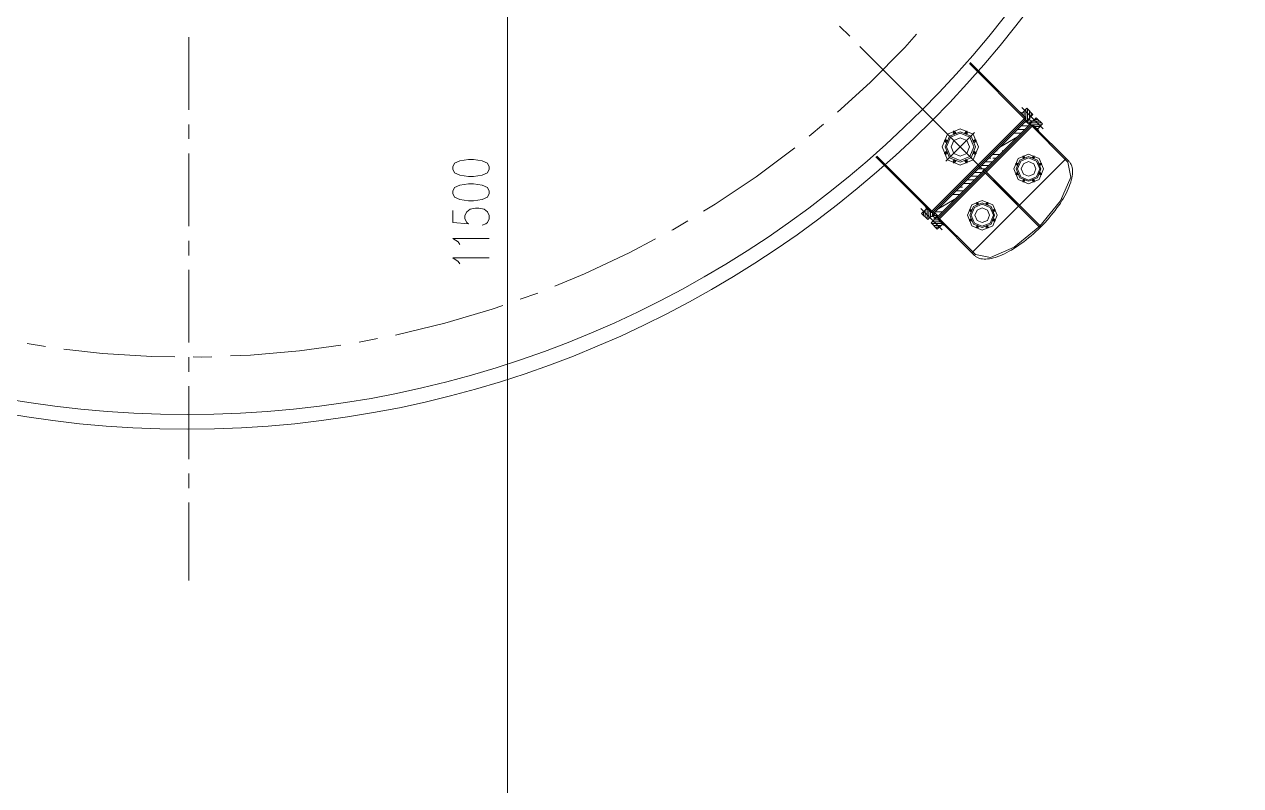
# Model space of a CAD drawing. Header units: millimetres. Extents: x 117 to 78452272, y 10 to 169749766.
# Drawn here: x 78401012 to 78409373, y 169708097 to 169713333 of the extents above; entities that cross this region are included whole.
import ezdxf

# ---------------------------------------------------------------- set-up
doc = ezdxf.new("R2010")
doc.units = ezdxf.units.MM

msp = doc.modelspace()

# ---------------------------------------------------------------- hatches: boundary and pattern name
h = msp.add_hatch(color=0)
h.dxf.hatch_style = 2
h.paths.add_polyline_path([(78407269.651, 169712665.869), (78407268.057, 169712667.463), (78407269.651, 169712669.058), (78407271.246, 169712667.463)])
h = msp.add_hatch(color=0)
h.dxf.hatch_style = 2
h.paths.add_polyline_path([(78407853.544, 169712727.49), (78407851.95, 169712729.084), (78407853.544, 169712730.679), (78407855.139, 169712729.084)])
h = msp.add_hatch(color=0)
h.dxf.hatch_style = 2
h.paths.add_polyline_path([(78407853.544, 169712727.49), (78407851.95, 169712729.084), (78407853.544, 169712730.679), (78407855.139, 169712729.084)])
h = msp.add_hatch(color=0)
h.dxf.hatch_style = 2
h.paths.add_polyline_path([(78407914.735, 169712680.951), (78407913.14, 169712682.545), (78407914.735, 169712684.14), (78407916.329, 169712682.545)])
h = msp.add_hatch(color=0)
h.dxf.hatch_style = 2
h.paths.add_polyline_path([(78407938.866, 169712630.965), (78407937.272, 169712632.559), (78407938.866, 169712634.153), (78407940.46, 169712632.559)])
h = msp.add_hatch(color=0)
h.dxf.hatch_style = 2
h.paths.add_polyline_path([(78407606.198, 169712326.737), (78407604.603, 169712328.331), (78407606.198, 169712329.926), (78407607.792, 169712328.331)])
h = msp.add_hatch(color=0)
h.dxf.hatch_style = 2
h.paths.add_polyline_path([(78407205.444, 169712079.821), (78407203.85, 169712081.415), (78407205.444, 169712083.01), (78407207.039, 169712081.415)])
h = msp.add_hatch(color=0)
h.dxf.hatch_style = 2
h.paths.add_polyline_path([(78407205.444, 169712079.39), (78407203.85, 169712080.985), (78407205.444, 169712082.579), (78407207.039, 169712080.985)])
h = msp.add_hatch(color=0)
h.dxf.hatch_style = 2
h.paths.add_polyline_path([(78407245.951, 169712036.729), (78407244.356, 169712038.324), (78407245.951, 169712039.918), (78407247.545, 169712038.324)])
h = msp.add_hatch(color=0)
h.dxf.hatch_style = 2
h.paths.add_polyline_path([(78407252.414, 169712018.2), (78407250.82, 169712019.794), (78407252.414, 169712021.389), (78407254.009, 169712019.794)])
h = msp.add_hatch(color=0)
h.dxf.hatch_style = 2
h.paths.add_polyline_path([(78407302.401, 169711994.068), (78407300.806, 169711995.663), (78407302.401, 169711997.257), (78407303.995, 169711995.663)])

# ---------------------------------------------------------------- linework, layer by layer
at = {"color": 0, "lineweight": 0}
for points in [[(78404332.518, 169717795.381), (78404332.518, 169706292.47)], [(78402142.164, 169713244.462), (78402142.164, 169712744.167)], [(78406602.16, 169712727.792), (78406825.375, 169712932.047), (78407063.673, 169713173.791), (78407145.116, 169713264.715)], [(78406614.657, 169713320.734), (78406685.327, 169713250.064)], [(78406755.997, 169713179.393), (78407197.688, 169712737.272)], [(78407906.116, 169712664.878), (78407507.948, 169713063.476)], [(78407513.119, 169713069.078), (78407893.189, 169712689.44)], [(78407868.626, 169712760.111), (78407951.362, 169712677.805)], [(78407869.919, 169712722.621), (78407902.669, 169712754.939)], [(78407895.774, 169712748.045), (78407895.774, 169712733.394)], [(78407902.669, 169712754.939), (78407944.899, 169712712.279)], [(78407908.271, 169712749.337), (78407908.271, 169712720.897)], [(78407594.563, 169712339.966), (78407197.688, 169712736.841)], [(78407250.691, 169712047.373), (78407887.587, 169712683.838)], [(78407257.154, 169712040.909), (78407893.62, 169712677.805)], [(78407268.358, 169712038.324), (78407896.205, 169712666.601)], [(78407853.113, 169712729.084), (78407869.919, 169712722.621)], [(78407855.268, 169712728.223), (78407853.975, 169712728.223)], [(78407856.561, 169712727.792), (78407854.837, 169712727.792)], [(78407858.284, 169712727.361), (78407855.268, 169712727.361)], [(78407855.699, 169712728.223), (78407855.699, 169712726.499)], [(78407860.008, 169712726.499), (78407856.13, 169712726.499)], [(78407856.561, 169712727.792), (78407856.561, 169712726.068)], [(78407861.301, 169712726.068), (78407856.561, 169712726.068)], [(78407856.992, 169712727.792), (78407856.992, 169712725.206)], [(78407863.024, 169712725.206), (78407856.992, 169712725.206)], [(78407857.853, 169712727.361), (78407857.853, 169712724.775)], [(78407864.748, 169712724.775), (78407857.853, 169712724.775)], [(78407858.284, 169712727.361), (78407858.284, 169712723.913)], [(78407866.041, 169712723.913), (78407858.284, 169712723.913)], [(78407859.146, 169712726.93), (78407859.146, 169712723.483)], [(78407867.765, 169712723.483), (78407859.146, 169712723.483)], [(78407859.577, 169712726.499), (78407859.577, 169712722.621)], [(78407869.488, 169712722.621), (78407859.577, 169712722.621)], [(78407860.439, 169712726.499), (78407860.439, 169712722.19)], [(78407869.919, 169712722.19), (78407860.439, 169712722.19)], [(78407860.87, 169712726.068), (78407860.87, 169712721.759)], [(78407869.919, 169712721.759), (78407860.87, 169712721.759)], [(78407861.732, 169712726.068), (78407861.732, 169712720.897)], [(78407869.919, 169712720.897), (78407861.732, 169712720.897)], [(78407862.163, 169712725.637), (78407862.163, 169712720.466)], [(78407869.488, 169712720.466), (78407862.163, 169712720.466)], [(78407862.594, 169712725.206), (78407862.594, 169712719.604)], [(78407869.488, 169712719.604), (78407862.594, 169712719.604)], [(78407863.455, 169712725.206), (78407863.455, 169712719.173)], [(78407869.057, 169712719.173), (78407863.455, 169712719.173)], [(78407863.886, 169712724.775), (78407863.886, 169712718.311)], [(78407869.057, 169712718.311), (78407863.886, 169712718.311)], [(78407864.748, 169712724.775), (78407864.748, 169712717.881)], [(78407869.057, 169712717.881), (78407864.748, 169712717.881)], [(78407865.179, 169712724.344), (78407865.179, 169712717.019)], [(78407868.626, 169712717.019), (78407865.179, 169712717.019)], [(78407866.041, 169712724.344), (78407866.041, 169712716.588)], [(78407868.626, 169712716.588), (78407866.041, 169712716.588)], [(78407866.472, 169712723.913), (78407866.472, 169712716.157)], [(78407867.765, 169712715.726), (78407866.472, 169712715.726)], [(78407867.334, 169712723.483), (78407867.334, 169712715.295)], [(78407868.626, 169712716.588), (78407867.334, 169712715.295)], [(78407867.765, 169712723.483), (78407867.765, 169712715.726)], [(78407868.195, 169712723.052), (78407868.195, 169712716.588)], [(78407868.626, 169712716.588), (78407869.919, 169712722.621)], [(78407868.626, 169712716.588), (78407896.636, 169712688.578)], [(78407869.057, 169712723.052), (78407869.057, 169712718.311)], [(78407869.488, 169712722.621), (78407869.488, 169712720.466)], [(78407870.781, 169712723.052), (78407870.781, 169712714.433)], [(78407883.278, 169712735.548), (78407883.278, 169712701.937)], [(78407894.481, 169712690.733), (78407887.587, 169712683.838)], [(78407887.587, 169712683.407), (78407895.343, 169712683.407)], [(78407888.018, 169712684.269), (78407895.343, 169712684.269)], [(78407888.018, 169712682.976), (78407894.912, 169712682.976)], [(78407888.449, 169712682.976), (78407888.449, 169712684.7)], [(78407888.449, 169712684.7), (78407895.343, 169712684.7)], [(78407903.531, 169712658.845), (78407888.449, 169712658.845)], [(78407888.88, 169712682.114), (78407888.88, 169712685.131)], [(78407888.88, 169712682.545), (78407894.912, 169712682.545)], [(78407889.31, 169712685.562), (78407895.774, 169712685.562)], [(78407889.31, 169712681.683), (78407894.481, 169712681.683)], [(78407889.741, 169712681.683), (78407889.741, 169712685.993)], [(78407889.741, 169712685.993), (78407895.774, 169712685.993)], [(78407890.172, 169712686.855), (78407896.205, 169712686.855)], [(78407890.172, 169712680.822), (78407890.172, 169712686.424)], [(78407890.172, 169712681.253), (78407894.481, 169712681.253)], [(78407890.603, 169712680.391), (78407894.481, 169712680.391)], [(78407891.034, 169712680.391), (78407891.034, 169712687.285)], [(78407891.034, 169712687.285), (78407896.205, 169712687.285)], [(78407891.465, 169712688.147), (78407896.205, 169712688.147)], [(78407891.465, 169712679.529), (78407891.465, 169712687.716)], [(78407891.465, 169712679.96), (78407894.051, 169712679.96)], [(78407891.896, 169712679.098), (78407891.896, 169712688.578)], [(78407891.896, 169712679.098), (78407894.051, 169712679.098)], [(78407892.327, 169712688.578), (78407896.636, 169712688.578)], [(78407892.327, 169712678.667), (78407893.62, 169712678.667)], [(78407892.758, 169712689.44), (78407896.205, 169712689.44)], [(78407892.758, 169712678.236), (78407892.758, 169712689.009)], [(78407893.189, 169712677.805), (78407893.189, 169712689.871)], [(78407893.62, 169712689.871), (78407895.343, 169712689.871)], [(78407896.636, 169712688.578), (78407893.62, 169712677.805)], [(78407894.051, 169712679.098), (78407894.051, 169712690.302)], [(78407894.481, 169712681.683), (78407894.481, 169712690.733)], [(78407895.343, 169712683.838), (78407895.343, 169712689.871)], [(78407895.774, 169712733.394), (78407895.774, 169712689.44)], [(78407895.774, 169712685.993), (78407895.774, 169712689.44)], [(78407895.774, 169712685.562), (78407895.774, 169712675.651)], [(78407906.116, 169712664.878), (78407896.205, 169712666.601)], [(78407896.205, 169712666.601), (78407921.629, 169712640.746)], [(78407914.735, 169712682.545), (78407901.807, 169712669.187)], [(78407901.807, 169712669.187), (78407910.425, 169712669.187)], [(78407902.238, 169712670.049), (78407910.856, 169712670.049)], [(78407902.669, 169712668.325), (78407902.669, 169712670.049)], [(78407902.669, 169712668.756), (78407909.564, 169712668.756)], [(78407903.1, 169712670.48), (78407911.718, 169712670.48)], [(78407903.1, 169712667.894), (78407909.133, 169712667.894)], [(78407903.531, 169712667.894), (78407903.531, 169712670.911)], [(78407903.531, 169712670.911), (78407912.149, 169712670.911)], [(78407928.093, 169712658.845), (78407903.531, 169712658.845)], [(78407903.962, 169712667.032), (78407903.962, 169712671.342)], [(78407903.962, 169712667.463), (78407908.271, 169712667.463)], [(78407904.393, 169712666.601), (78407904.393, 169712672.203)], [(78407904.393, 169712671.772), (78407912.58, 169712671.772)], [(78407904.393, 169712666.601), (78407907.84, 169712666.601)], [(78407904.823, 169712672.203), (78407913.442, 169712672.203)], [(78407904.823, 169712666.17), (78407906.978, 169712666.17)], [(78407905.254, 169712665.739), (78407905.254, 169712672.634)], [(78407905.685, 169712665.309), (78407905.685, 169712673.496)], [(78407905.685, 169712673.065), (78407913.873, 169712673.065)], [(78407919.044, 169712678.236), (78407906.116, 169712664.878)], [(78407906.116, 169712673.496), (78407914.735, 169712673.496)], [(78407906.547, 169712665.309), (78407906.547, 169712673.927)], [(78407906.978, 169712666.17), (78407906.978, 169712674.358)], [(78407906.978, 169712674.358), (78407915.165, 169712674.358)], [(78407907.409, 169712674.789), (78407916.027, 169712674.789)], [(78407907.84, 169712675.651), (78407916.458, 169712675.651)], [(78407907.84, 169712666.601), (78407907.84, 169712675.22)], [(78407908.271, 169712720.897), (78407908.271, 169712675.651)], [(78407908.271, 169712667.463), (78407908.271, 169712675.651)], [(78407908.702, 169712676.082), (78407917.32, 169712676.082)], [(78407909.133, 169712676.943), (78407917.751, 169712676.943)], [(78407909.133, 169712667.894), (78407909.133, 169712676.512)], [(78407909.564, 169712668.756), (78407909.564, 169712676.943)], [(78407909.994, 169712677.374), (78407918.182, 169712677.374)], [(78407910.425, 169712669.187), (78407910.425, 169712677.805)], [(78407910.425, 169712677.805), (78407919.044, 169712677.805)], [(78407910.856, 169712669.618), (78407910.856, 169712678.236)], [(78407911.287, 169712670.48), (78407911.287, 169712679.098)], [(78407911.287, 169712678.667), (78407918.613, 169712678.667)], [(78407911.718, 169712679.098), (78407918.182, 169712679.098)], [(78407912.149, 169712670.911), (78407912.149, 169712679.529)], [(78407912.58, 169712671.772), (78407912.58, 169712680.391)], [(78407912.58, 169712679.96), (78407917.32, 169712679.96)], [(78407913.011, 169712680.391), (78407916.889, 169712680.391)], [(78407913.442, 169712681.253), (78407916.027, 169712681.253)], [(78407913.442, 169712672.203), (78407913.442, 169712680.822)], [(78407913.873, 169712673.065), (78407913.873, 169712681.253)], [(78407914.304, 169712681.683), (78407915.596, 169712681.683)], [(78407919.044, 169712678.236), (78407914.735, 169712682.545)], [(78407914.735, 169712673.496), (78407914.735, 169712682.114)], [(78407915.165, 169712674.358), (78407915.165, 169712682.114)], [(78407916.027, 169712674.789), (78407916.027, 169712681.683)], [(78407916.458, 169712675.651), (78407916.458, 169712680.822)], [(78407916.889, 169712676.082), (78407916.889, 169712680.391)], [(78407917.751, 169712676.512), (78407917.751, 169712679.529)], [(78407918.182, 169712677.374), (78407918.182, 169712679.098)], [(78407923.353, 169712682.114), (78407919.044, 169712678.236)], [(78407919.044, 169712678.236), (78407933.695, 169712663.585)], [(78407933.264, 169712664.016), (78407920.336, 169712651.088)], [(78407920.767, 169712736.841), (78407920.767, 169712708.4)], [(78407920.767, 169712708.4), (78407920.767, 169712679.529)], [(78407944.899, 169712712.279), (78407923.353, 169712690.733)], [(78407923.353, 169712682.114), (78407923.353, 169712690.733)], [(78407937.573, 169712659.707), (78407924.646, 169712646.779)], [(78407926.8, 169712657.552), (78407934.988, 169712657.552)], [(78407927.231, 169712649.365), (78407927.231, 169712657.983)], [(78407927.231, 169712657.983), (78407935.849, 169712657.983)], [(78407927.662, 169712649.796), (78407927.662, 169712658.414)], [(78407928.093, 169712658.414), (78407936.28, 169712658.414)], [(78407928.524, 169712659.276), (78407937.142, 169712659.276)], [(78407928.524, 169712650.657), (78407928.524, 169712658.845)], [(78407928.955, 169712651.088), (78407928.955, 169712659.707)], [(78407928.955, 169712659.707), (78407937.573, 169712659.707)], [(78407929.386, 169712651.95), (78407929.386, 169712660.138)], [(78407929.817, 169712660.569), (78407936.711, 169712660.569)], [(78407930.248, 169712652.381), (78407930.248, 169712660.999)], [(78407930.248, 169712660.999), (78407936.28, 169712660.999)], [(78407930.678, 169712653.243), (78407930.678, 169712661.43)], [(78407931.109, 169712661.861), (78407935.419, 169712661.861)], [(78407931.54, 169712653.674), (78407931.54, 169712662.292)], [(78407931.54, 169712662.292), (78407934.988, 169712662.292)], [(78407931.971, 169712654.105), (78407931.971, 169712662.723)], [(78407932.402, 169712663.154), (78407934.126, 169712663.154)], [(78408015.569, 169712613.598), (78407932.833, 169712696.335)], [(78407932.833, 169712654.967), (78407932.833, 169712663.585)], [(78407933.264, 169712724.344), (78407933.264, 169712700.644)], [(78407937.142, 169712667.894), (78407933.264, 169712664.016)], [(78407933.264, 169712655.398), (78407933.264, 169712664.016)], [(78407933.264, 169712664.016), (78407937.573, 169712659.707)], [(78407934.126, 169712656.259), (78407934.126, 169712663.154)], [(78407934.557, 169712656.69), (78407934.557, 169712662.723)], [(78407935.419, 169712657.552), (78407935.419, 169712662.292)], [(78407962.566, 169712666.601), (78407935.849, 169712666.601)], [(78407935.849, 169712657.983), (78407935.849, 169712661.43)], [(78407936.28, 169712658.845), (78407936.28, 169712660.999)], [(78407937.142, 169712667.894), (78407945.761, 169712667.894)], [(78407967.737, 169712689.871), (78407945.761, 169712667.894)], [(78407978.51, 169712679.098), (78407956.965, 169712679.098)], [(78407991.007, 169712666.601), (78407962.566, 169712666.601)], [(78408009.967, 169712647.21), (78407967.737, 169712689.871)], [(78402142.164, 169712644.194), (78402142.164, 169712544.221)], [(78406406.954, 169712564.043), (78406505.203, 169712645.055)], [(78407344.2, 169712590.329), (78407546.3, 169712388.229)], [(78407346.785, 169712390.814), (78407543.715, 169712588.174)], [(78407408.837, 169712576.54), (78407399.357, 169712600.24)], [(78407481.232, 169712576.54), (78407491.143, 169712600.24)], [(78407610.507, 169712329.624), (78407921.629, 169712640.746)], [(78407617.402, 169712322.729), (78407932.833, 169712638.592)], [(78407623.434, 169712316.696), (78407938.866, 169712632.128)], [(78407864.317, 169712583.865), (78407813.469, 169712583.865)], [(78407889.31, 169712608.858), (78407838.462, 169712608.858)], [(78407914.304, 169712633.852), (78407863.455, 169712633.852)], [(78407920.336, 169712651.088), (78407921.629, 169712640.746)], [(78407920.336, 169712651.088), (78407928.955, 169712651.088)], [(78407920.336, 169712651.088), (78408185.351, 169712385.643)], [(78407920.767, 169712650.226), (78407920.767, 169712651.519)], [(78407920.767, 169712650.657), (78407928.093, 169712650.657)], [(78407921.198, 169712651.95), (78407929.386, 169712651.95)], [(78407921.198, 169712649.796), (78407927.662, 169712649.796)], [(78407921.629, 169712649.796), (78407921.629, 169712652.381)], [(78407921.629, 169712652.381), (78407930.248, 169712652.381)], [(78407922.06, 169712648.934), (78407922.06, 169712652.812)], [(78407922.06, 169712649.365), (78407927.231, 169712649.365)], [(78407922.491, 169712652.812), (78407930.678, 169712652.812)], [(78407922.491, 169712648.503), (78407926.369, 169712648.503)], [(78407922.922, 169712653.674), (78407931.54, 169712653.674)], [(78407922.922, 169712648.503), (78407922.922, 169712653.243)], [(78407923.353, 169712647.641), (78407923.353, 169712654.105)], [(78407923.353, 169712654.105), (78407931.971, 169712654.105)], [(78407923.353, 169712648.072), (78407925.938, 169712648.072)], [(78407923.784, 169712647.21), (78407923.784, 169712654.536)], [(78407923.784, 169712647.21), (78407925.077, 169712647.21)], [(78407924.215, 169712654.967), (78407932.833, 169712654.967)], [(78407924.646, 169712646.779), (78407924.646, 169712655.398)], [(78407924.646, 169712655.398), (78407933.264, 169712655.398)], [(78407925.077, 169712647.641), (78407925.077, 169712655.828)], [(78407925.508, 169712656.259), (78407933.695, 169712656.259)], [(78407925.938, 169712648.072), (78407925.938, 169712656.69)], [(78407925.938, 169712656.69), (78407934.557, 169712656.69)], [(78407926.369, 169712648.503), (78407926.369, 169712657.121)], [(78407987.56, 169712641.608), (78407929.386, 169712641.608)], [(78407975.063, 169712654.105), (78407931.971, 169712654.105)], [(78407943.606, 169712641.177), (78407932.833, 169712638.592)], [(78407933.264, 169712638.161), (78407944.468, 169712638.161)], [(78407933.695, 169712638.592), (78407945.33, 169712638.592)], [(78407933.695, 169712637.299), (78407944.037, 169712637.299)], [(78407934.126, 169712637.299), (78407934.126, 169712638.592)], [(78407934.557, 169712636.437), (78407934.557, 169712639.023)], [(78407934.557, 169712636.868), (78407943.606, 169712636.868)], [(78407934.988, 169712636.006), (78407942.744, 169712636.006)], [(78407935.419, 169712636.006), (78407935.419, 169712639.023)], [(78407935.849, 169712635.144), (78407935.849, 169712639.023)], [(78407935.849, 169712639.023), (78407945.761, 169712639.023)], [(78407935.849, 169712635.575), (78407942.313, 169712635.575)], [(78407936.28, 169712634.713), (78407936.28, 169712639.454)], [(78407936.28, 169712634.713), (78407941.451, 169712634.713)], [(78407936.711, 169712634.283), (78407941.021, 169712634.283)], [(78407937.142, 169712633.852), (78407937.142, 169712639.454)], [(78407937.573, 169712633.421), (78407937.573, 169712639.885)], [(78407937.573, 169712633.421), (78407940.159, 169712633.421)], [(78407938.004, 169712632.99), (78407939.728, 169712632.99)], [(78407938.435, 169712632.99), (78407938.435, 169712639.885)], [(78407938.435, 169712639.885), (78407945.33, 169712639.885)], [(78407938.866, 169712632.128), (78407938.866, 169712639.885)], [(78407945.761, 169712639.023), (78407938.866, 169712632.128)], [(78407939.728, 169712632.99), (78407939.728, 169712640.315)], [(78407940.159, 169712633.421), (78407940.159, 169712640.315)], [(78407940.59, 169712640.315), (78407944.899, 169712640.315)], [(78407941.021, 169712634.283), (78407941.021, 169712640.746)], [(78407941.451, 169712634.713), (78407941.451, 169712640.746)], [(78407942.313, 169712635.575), (78407942.313, 169712640.746)], [(78407942.744, 169712636.006), (78407942.744, 169712641.177)], [(78407942.744, 169712641.177), (78407944.037, 169712641.177)], [(78407943.175, 169712636.868), (78407943.175, 169712641.177)], [(78407972.047, 169712613.598), (78407944.037, 169712641.608)], [(78407944.037, 169712637.299), (78407944.037, 169712641.177)], [(78407944.468, 169712637.73), (78407944.468, 169712640.746)], [(78407944.468, 169712637.73), (78408190.953, 169712391.245)], [(78407945.33, 169712638.592), (78407945.33, 169712639.885)], [(78407991.869, 169712629.112), (78407956.103, 169712629.112)], [(78407979.372, 169712616.615), (78407968.599, 169712616.615)], [(78407972.047, 169712613.598), (78407970.323, 169712611.875)], [(78407970.754, 169712612.306), (78407978.51, 169712612.306)], [(78407970.754, 169712611.875), (78407978.941, 169712611.875)], [(78407971.185, 169712611.013), (78407979.372, 169712611.013)], [(78407971.616, 169712613.598), (78407977.649, 169712614.891)], [(78407971.616, 169712611.013), (78407971.616, 169712613.168)], [(78407971.616, 169712613.168), (78407978.51, 169712613.168)], [(78407972.047, 169712610.151), (78407972.047, 169712613.598)], [(78407972.047, 169712610.582), (78407979.372, 169712610.582)], [(78407972.478, 169712613.598), (78407978.079, 169712613.598)], [(78407972.478, 169712609.72), (78407979.803, 169712609.72)], [(78407972.908, 169712609.72), (78407972.908, 169712613.598)], [(78407973.339, 169712609.289), (78407973.339, 169712614.029)], [(78407973.339, 169712609.289), (78407979.803, 169712609.289)], [(78407973.77, 169712608.428), (78407973.77, 169712614.029)], [(78407973.77, 169712608.428), (78407980.234, 169712608.428)], [(78407974.632, 169712607.997), (78407974.632, 169712614.029)], [(78407974.632, 169712607.997), (78407980.234, 169712607.997)], [(78408003.504, 169712654.105), (78407975.063, 169712654.105)], [(78407975.063, 169712607.135), (78407975.063, 169712614.46)], [(78407975.063, 169712614.029), (78407978.079, 169712614.029)], [(78407975.063, 169712607.566), (78407980.665, 169712607.566)], [(78407975.925, 169712606.704), (78407975.925, 169712614.46)], [(78407975.925, 169712606.704), (78407981.096, 169712606.704)], [(78407976.356, 169712605.842), (78407976.356, 169712614.46)], [(78407976.356, 169712606.273), (78407981.096, 169712606.273)], [(78407976.787, 169712605.411), (78407981.527, 169712605.411)], [(78407977.218, 169712605.411), (78407977.218, 169712614.891)], [(78407977.649, 169712614.891), (78408009.967, 169712647.21)], [(78407977.649, 169712604.549), (78407977.649, 169712614.891)], [(78407984.543, 169712598.085), (78407977.649, 169712614.891)], [(78407977.649, 169712604.98), (78407981.527, 169712604.98)], [(78407978.079, 169712604.118), (78407981.958, 169712604.118)], [(78407978.51, 169712604.118), (78407978.51, 169712613.168)], [(78407978.941, 169712603.687), (78407978.941, 169712611.444)], [(78407978.941, 169712603.687), (78407981.958, 169712603.687)], [(78407979.372, 169712602.826), (78407982.389, 169712602.826)], [(78407979.803, 169712602.826), (78407979.803, 169712610.151)], [(78407980.234, 169712602.395), (78407980.234, 169712608.428)], [(78407980.234, 169712602.395), (78407982.819, 169712602.395)], [(78407980.665, 169712601.533), (78407980.665, 169712606.704)], [(78407980.665, 169712601.533), (78407982.819, 169712601.533)], [(78407981.527, 169712601.102), (78407981.527, 169712605.411)], [(78407981.527, 169712601.102), (78407983.25, 169712601.102)], [(78407981.958, 169712600.24), (78407981.958, 169712603.687)], [(78407981.958, 169712600.671), (78407983.25, 169712600.671)], [(78407982.819, 169712599.809), (78407982.819, 169712601.964)], [(78407983.25, 169712598.947), (78407983.25, 169712600.671)], [(78408004.365, 169712641.608), (78407987.56, 169712641.608)], [(78407357.989, 169712525.691), (78407334.289, 169712535.172)], [(78407532.511, 169712525.691), (78407556.211, 169712535.172)], [(78407839.324, 169712558.872), (78407717.805, 169712488.202)], [(78402142.164, 169712444.248), (78402142.164, 169711943.953)], [(78405680.858, 169712047.804), (78405759.716, 169712094.774), (78406041.536, 169712283.947), (78406308.705, 169712483.031)], [(78406865.45, 169712421.409), (78407245.089, 169712041.771)], [(78407265.773, 169712031.86), (78406871.483, 169712426.58)], [(78407357.989, 169712453.297), (78407334.289, 169712443.386)], [(78408173.285, 169712408.913), (78407525.616, 169711761.244)], [(78407532.511, 169712453.297), (78407556.211, 169712443.386)], [(78407654.46, 169712412.791), (78407642.826, 169712412.791)], [(78407679.023, 169712438.215), (78407667.819, 169712438.215)], [(78407693.674, 169712412.791), (78407669.973, 169712412.791)], [(78407718.667, 169712438.215), (78407679.023, 169712438.215)], [(78407698.414, 169712463.208), (78407692.812, 169712463.208)], [(78407743.66, 169712463.208), (78407733.749, 169712463.208)], [(78407885.432, 169712408.913), (78407877.676, 169712428.304)], [(78407944.037, 169712408.913), (78407952.224, 169712428.304)], [(78407293.783, 169712012.9), (78407604.905, 169712324.022)], [(78407408.837, 169712402.018), (78407399.357, 169712378.318)], [(78407481.232, 169712402.018), (78407491.143, 169712378.318)], [(78408190.953, 169712391.245), (78408194.4, 169712387.798), (78408197.416, 169712384.35), (78408203.018, 169712376.163), (78408207.327, 169712367.545), (78408211.206, 169712358.064), (78408213.791, 169712347.722), (78408215.515, 169712336.95), (78408216.377, 169712325.746), (78408216.377, 169712313.68), (78408215.946, 169712301.614), (78408214.222, 169712288.687), (78408211.637, 169712275.328), (78408208.189, 169712261.108), (78408204.311, 169712246.888), (78408199.14, 169712232.237), (78408193.538, 169712217.154), (78408187.074, 169712201.641), (78408179.749, 169712186.128), (78408171.992, 169712170.184), (78408163.374, 169712153.81), (78408153.894, 169712137.435), (78408143.552, 169712120.629), (78408133.21, 169712103.823), (78408121.575, 169712087.017), (78408109.94, 169712070.212), (78408097.444, 169712053.406), (78408084.085, 169712036.6), (78408070.727, 169712019.794), (78408056.937, 169712002.988), (78408042.286, 169711986.183), (78408027.635, 169711969.808), (78408012.122, 169711953.864), (78407996.609, 169711937.92), (78407980.665, 169711922.407), (78407964.721, 169711907.325), (78407948.346, 169711892.243), (78407931.54, 169711878.022), (78407915.165, 169711863.802), (78407898.36, 169711850.444), (78407881.123, 169711837.085), (78407864.317, 169711824.589), (78407847.511, 169711812.954), (78407830.706, 169711801.75), (78407813.9, 169711790.977), (78407797.525, 169711780.635), (78407780.719, 169711771.586), (78407764.775, 169711762.536), (78407748.4, 169711754.78), (78407732.887, 169711747.454), (78407717.374, 169711740.991), (78407702.292, 169711735.389), (78407687.641, 169711730.218), (78407673.421, 169711726.339), (78407659.631, 169711722.892), (78407646.273, 169711720.307), (78407633.345, 169711719.014), (78407620.849, 169711718.152), (78407608.783, 169711718.152), (78407597.579, 169711719.014), (78407586.806, 169711720.738), (78407576.895, 169711723.323), (78407567.415, 169711727.201), (78407558.366, 169711731.51), (78407550.609, 169711737.112), (78407546.731, 169711740.129), (78407543.284, 169711743.576)], [(78408185.351, 169712385.643), (78408204.742, 169712281.361), (78408133.641, 169712119.336), (78407991.007, 169711943.522), (78407815.193, 169711800.888), (78407653.599, 169711729.787), (78407548.886, 169711749.178)], [(78407596.717, 169712337.811), (78407567.846, 169712337.811)], [(78407613.092, 169712362.805), (78407592.839, 169712362.805)], [(78407618.694, 169712337.811), (78407596.717, 169712337.811)], [(78407600.596, 169712325.746), (78407609.214, 169712333.933)], [(78407603.612, 169712325.746), (78407600.596, 169712325.746)], [(78407600.596, 169712325.746), (78407603.181, 169712322.729)], [(78407601.027, 169712326.177), (78407601.027, 169712324.884)], [(78407602.75, 169712325.315), (78407601.027, 169712325.315)], [(78407604.043, 169712326.607), (78407601.458, 169712326.607)], [(78407601.889, 169712324.022), (78407610.507, 169712332.64)], [(78407604.905, 169712327.038), (78407601.889, 169712327.038)], [(78407601.889, 169712326.607), (78407601.889, 169712324.453)], [(78407602.319, 169712327.469), (78407602.319, 169712324.453)], [(78407605.336, 169712327.469), (78407602.75, 169712327.469)], [(78407606.198, 169712328.331), (78407603.181, 169712328.331)], [(78407603.181, 169712327.9), (78407603.181, 169712325.315)], [(78407603.181, 169712325.746), (78407987.991, 169711940.936)], [(78407603.612, 169712328.762), (78407603.612, 169712325.746)], [(78407605.767, 169712328.762), (78407604.043, 169712328.762)], [(78407604.474, 169712329.193), (78407604.474, 169712326.607)], [(78407607.49, 169712329.624), (78407604.905, 169712329.624)], [(78407604.905, 169712329.624), (78407604.905, 169712327.038)], [(78407605.336, 169712330.486), (78407605.336, 169712329.193)], [(78407607.921, 169712330.055), (78407605.336, 169712330.055)], [(78407605.336, 169712329.193), (78407605.336, 169712327.9)], [(78407608.783, 169712330.917), (78407605.767, 169712330.917)], [(78407609.214, 169712331.348), (78407606.198, 169712331.348)], [(78407606.198, 169712331.348), (78407606.198, 169712328.331)], [(78407606.629, 169712331.779), (78407606.629, 169712329.193)], [(78407609.645, 169712332.209), (78407607.059, 169712332.209)], [(78407610.507, 169712332.64), (78407607.49, 169712332.64)], [(78407607.49, 169712332.64), (78407607.49, 169712329.624)], [(78407607.921, 169712333.071), (78407607.921, 169712330.055)], [(78407609.645, 169712333.502), (78407608.352, 169712333.502)], [(78407608.783, 169712333.502), (78407608.783, 169712330.917)], [(78407609.214, 169712333.933), (78407609.214, 169712331.348)], [(78407609.214, 169712333.933), (78407611.8, 169712331.348)], [(78407609.214, 169712331.348), (78407993.592, 169711946.538)], [(78407643.687, 169712362.805), (78407613.092, 169712362.805)], [(78407645.411, 169712387.798), (78407617.832, 169712387.798)], [(78407668.681, 169712387.798), (78407645.411, 169712387.798)], [(78407844.064, 169712367.545), (78407824.673, 169712375.301)], [(78407985.836, 169712367.545), (78408004.796, 169712375.301)], [(78407296.368, 169712001.696), (78407611.8, 169712317.127)], [(78407302.401, 169711995.663), (78407617.832, 169712311.094)], [(78407543.715, 169712262.832), (78407492.866, 169712262.832)], [(78407568.708, 169712287.825), (78407517.86, 169712287.825)], [(78407579.05, 169712312.818), (78407542.853, 169712312.818)], [(78407593.701, 169712312.818), (78407579.05, 169712312.818)], [(78407673.852, 169712261.108), (78407838.031, 169712096.498)], [(78407844.064, 169712308.509), (78407824.673, 169712300.752)], [(78407885.432, 169712267.141), (78407877.676, 169712247.75)], [(78407944.037, 169712267.141), (78407952.224, 169712247.75)], [(78407985.836, 169712308.509), (78408004.796, 169712300.752)], [(78407443.742, 169712162.859), (78407392.463, 169712162.859)], [(78407454.084, 169712187.852), (78407417.456, 169712187.852)], [(78407459.686, 169712212.845), (78407442.449, 169712212.845)], [(78407468.735, 169712187.852), (78407454.084, 169712187.852)], [(78407487.695, 169712237.838), (78407470.028, 169712237.838)], [(78407518.721, 169712237.838), (78407487.695, 169712237.838)], [(78407205.444, 169712081.415), (78407212.339, 169712064.61)], [(78407206.306, 169712079.261), (78407206.306, 169712080.554)], [(78407206.306, 169712079.261), (78407207.599, 169712079.261)], [(78407206.306, 169712078.83), (78407208.03, 169712078.83)], [(78407206.737, 169712077.968), (78407206.737, 169712080.123)], [(78407206.737, 169712077.968), (78407208.461, 169712077.968)], [(78407207.168, 169712077.537), (78407209.323, 169712077.537)], [(78407207.168, 169712076.675), (78407209.754, 169712076.675)], [(78407207.599, 169712076.244), (78407207.599, 169712079.261)], [(78407207.599, 169712076.244), (78407210.615, 169712076.244)], [(78407207.599, 169712075.383), (78407211.046, 169712075.383)], [(78407208.03, 169712074.521), (78407208.03, 169712078.83)], [(78407208.03, 169712074.952), (78407211.908, 169712074.952)], [(78407208.03, 169712074.521), (78407212.339, 169712074.521)], [(78407208.461, 169712073.659), (78407213.201, 169712073.659)], [(78407208.892, 169712073.228), (78407208.892, 169712077.968)], [(78407208.892, 169712073.228), (78407213.632, 169712073.228)], [(78407208.892, 169712072.366), (78407214.494, 169712072.366)], [(78407209.323, 169712071.504), (78407209.323, 169712077.537)], [(78407209.754, 169712069.781), (78407209.754, 169712076.675)], [(78407210.615, 169712068.488), (78407210.615, 169712076.244)], [(78407211.046, 169712066.764), (78407211.046, 169712075.383)], [(78407211.908, 169712065.471), (78407211.908, 169712074.952)], [(78407212.339, 169712064.61), (78407212.339, 169712074.521)], [(78407213.201, 169712064.61), (78407213.201, 169712073.659)], [(78407213.632, 169712065.041), (78407213.632, 169712073.228)], [(78407214.494, 169712065.041), (78407214.494, 169712072.366)], [(78407418.749, 169712137.866), (78407296.799, 169712067.195)], [(78407566.984, 169712090.896), (78407559.228, 169712109.856)], [(78407626.02, 169712090.896), (78407633.776, 169712109.856)], [(78403957.619, 169712052.544), (78403957.619, 169711968.946), (78404064.487, 169711960.759), (78404052.852, 169711968.946), (78404040.786, 169711993.939), (78404040.786, 169712018.932), (78404052.852, 169712043.926), (78404076.553, 169712060.731), (78404112.319, 169712068.919), (78404136.019, 169712068.919), (78404171.785, 169712060.731), (78404195.486, 169712043.926), (78404207.551, 169712018.932), (78404207.551, 169711993.939), (78404195.486, 169711968.946), (78404183.851, 169711960.759), (78404159.72, 169711952.14)], [(78407174.418, 169712065.902), (78407257.154, 169711983.166)], [(78407212.339, 169712064.61), (78407179.589, 169712031.86)], [(78407179.589, 169712031.86), (78407222.25, 169711989.63)], [(78407191.655, 169712043.926), (78407191.655, 169712020.225)], [(78407204.152, 169712056.422), (78407204.152, 169712036.169)], [(78407204.152, 169712036.169), (78407204.152, 169712007.729)], [(78407209.323, 169712071.935), (78407214.925, 169712071.935)], [(78407209.323, 169712071.073), (78407215.355, 169712071.073)], [(78407209.754, 169712070.642), (78407216.217, 169712070.642)], [(78407209.754, 169712069.781), (78407216.648, 169712069.781)], [(78407210.185, 169712069.35), (78407217.51, 169712069.35)], [(78407210.615, 169712068.919), (78407217.941, 169712068.919)], [(78407210.615, 169712068.057), (78407218.803, 169712068.057)], [(78407211.046, 169712067.626), (78407219.234, 169712067.626)], [(78407211.046, 169712066.764), (78407218.803, 169712066.764)], [(78407211.477, 169712066.333), (78407217.941, 169712066.333)], [(78407211.477, 169712065.471), (78407216.217, 169712065.471)], [(78407211.908, 169712065.041), (78407214.063, 169712065.041)], [(78407217.941, 169712065.902), (78407212.339, 169712064.61)], [(78407214.925, 169712065.041), (78407214.925, 169712071.935)], [(78407215.355, 169712065.471), (78407215.355, 169712071.073)], [(78407216.217, 169712065.471), (78407216.217, 169712070.642)], [(78407216.648, 169712065.902), (78407216.648, 169712069.781)], [(78407216.648, 169712065.471), (78407216.648, 169712023.673)], [(78407216.648, 169712023.673), (78407216.648, 169711995.232)], [(78407217.51, 169712065.902), (78407217.51, 169712069.35)], [(78407217.941, 169712066.333), (78407217.941, 169712068.488)], [(78407217.941, 169712065.902), (78407219.234, 169712067.626)], [(78407217.941, 169712065.902), (78407245.951, 169712037.893)], [(78407218.803, 169712066.764), (78407218.803, 169712068.057)], [(78407222.25, 169711989.63), (78407243.796, 169712011.607)], [(78407229.145, 169712054.699), (78407229.145, 169712011.176)], [(78407229.145, 169712011.176), (78407229.145, 169711996.525)], [(78407320.93, 169711918.96), (78407238.194, 169712001.696)], [(78407241.641, 169712042.202), (78407241.641, 169712009.021)], [(78407243.796, 169712040.047), (78407250.691, 169712047.373)], [(78407253.276, 169712040.047), (78407243.796, 169712040.047)], [(78407252.414, 169712011.607), (78407243.796, 169712011.607)], [(78407255.431, 169712040.478), (78407244.227, 169712040.478)], [(78407244.658, 169712040.909), (78407244.658, 169712039.186)], [(78407250.691, 169712039.186), (78407244.658, 169712039.186)], [(78407244.658, 169711966.791), (78407266.635, 169711988.768)], [(78407256.724, 169712041.34), (78407245.089, 169712041.34)], [(78407248.536, 169712038.755), (78407245.089, 169712038.755)], [(78407256.293, 169712041.771), (78407245.52, 169712041.771)], [(78407245.52, 169712041.771), (78407245.52, 169712038.755)], [(78407255.431, 169712042.633), (78407245.951, 169712042.633)], [(78407245.951, 169712042.202), (78407245.951, 169712038.324)], [(78407245.951, 169712037.893), (78407257.154, 169712040.909)], [(78407255, 169712043.064), (78407246.812, 169712043.064)], [(78407246.812, 169712043.064), (78407246.812, 169712038.324)], [(78407254.138, 169712043.926), (78407247.243, 169712043.926)], [(78407247.243, 169712043.495), (78407247.243, 169712038.324)], [(78407247.674, 169712044.357), (78407247.674, 169712038.755)], [(78407253.707, 169712044.357), (78407248.105, 169712044.357)], [(78407252.845, 169712045.218), (78407248.536, 169712045.218)], [(78407248.536, 169712044.787), (78407248.536, 169712038.755)], [(78407248.967, 169712045.649), (78407248.967, 169712038.755)], [(78407252.414, 169712045.649), (78407249.398, 169712045.649)], [(78407251.983, 169712046.08), (78407249.829, 169712046.08)], [(78407249.829, 169712046.08), (78407249.829, 169712039.186)], [(78407250.26, 169712046.942), (78407250.26, 169712039.186)], [(78407251.122, 169712046.942), (78407251.122, 169712039.616)], [(78407251.553, 169712046.511), (78407251.553, 169712039.616)], [(78407252.414, 169712045.649), (78407252.414, 169712039.616)], [(78407252.414, 169712019.794), (78407265.342, 169712032.722)], [(78407261.033, 169712020.225), (78407252.414, 169712020.225)], [(78407256.293, 169712015.485), (78407252.414, 169712019.794)], [(78407260.602, 169712019.363), (78407252.414, 169712019.363)], [(78407252.414, 169712011.607), (78407256.293, 169712015.485)], [(78407252.845, 169712045.218), (78407252.845, 169712040.047)], [(78407252.845, 169712020.225), (78407252.845, 169712018.932)], [(78407253.276, 169712044.787), (78407253.276, 169712040.047)], [(78407253.276, 169712021.087), (78407253.276, 169712018.501)], [(78407261.464, 169712020.656), (78407253.276, 169712020.656)], [(78407259.74, 169712018.932), (78407253.276, 169712018.932)], [(78407262.326, 169712021.087), (78407253.707, 169712021.087)], [(78407259.309, 169712018.071), (78407253.707, 169712018.071)], [(78407254.138, 169712043.926), (78407254.138, 169712040.478)], [(78407254.138, 169712040.478), (78407254.138, 169712021.518)], [(78407254.138, 169712021.518), (78407254.138, 169712017.64)], [(78407254.138, 169712017.64), (78407254.138, 169712012.9)], [(78407254.569, 169712043.495), (78407254.569, 169712040.478)], [(78407254.569, 169712022.38), (78407254.569, 169712017.209)], [(78407262.756, 169712021.949), (78407254.569, 169712021.949)], [(78407258.447, 169712017.64), (78407254.569, 169712017.64)], [(78407263.618, 169712022.38), (78407255, 169712022.38)], [(78407258.016, 169712016.778), (78407255, 169712016.778)], [(78407255.431, 169712042.633), (78407255.431, 169712040.478)], [(78407255.431, 169712022.811), (78407255.431, 169712016.347)], [(78407257.154, 169712016.347), (78407255.431, 169712016.347)], [(78407255.862, 169712042.202), (78407255.862, 169712040.909)], [(78407255.862, 169712023.673), (78407255.862, 169712015.916)], [(78407264.049, 169712023.242), (78407255.862, 169712023.242)], [(78407256.293, 169712015.485), (78407269.651, 169712028.413)], [(78407264.911, 169712023.673), (78407256.293, 169712023.673)], [(78407256.293, 169712015.485), (78407270.944, 169712000.834)], [(78407265.342, 169712024.534), (78407256.724, 169712024.534)], [(78407256.724, 169712024.103), (78407256.724, 169712015.485)], [(78407257.154, 169712024.534), (78407257.154, 169712016.347)], [(78407266.204, 169712024.965), (78407257.585, 169712024.965)], [(78407266.635, 169712025.827), (78407258.016, 169712025.827)], [(78407258.016, 169712025.396), (78407258.016, 169712016.778)], [(78407289.473, 169712017.209), (78407258.016, 169712017.209)], [(78407258.447, 169712025.827), (78407258.447, 169712017.64)], [(78407267.066, 169712026.258), (78407258.878, 169712026.258)], [(78407267.927, 169712026.689), (78407259.309, 169712026.689)], [(78407259.309, 169712026.689), (78407259.309, 169712018.071)], [(78407259.74, 169712027.12), (78407259.74, 169712018.932)], [(78407260.171, 169712027.982), (78407260.171, 169712019.363)], [(78407268.358, 169712027.551), (78407260.171, 169712027.551)], [(78407269.22, 169712027.982), (78407260.602, 169712027.982)], [(78407261.033, 169712028.413), (78407261.033, 169712019.794)], [(78407261.464, 169712029.274), (78407261.464, 169712020.656)], [(78407269.22, 169712028.844), (78407261.464, 169712028.844)], [(78407268.789, 169712029.274), (78407261.895, 169712029.274)], [(78407262.326, 169712029.705), (78407262.326, 169712021.087)], [(78407267.927, 169712030.136), (78407262.756, 169712030.136)], [(78407262.756, 169712030.136), (78407262.756, 169712021.949)], [(78407267.496, 169712030.567), (78407263.187, 169712030.567)], [(78407266.635, 169712031.429), (78407263.618, 169712031.429)], [(78407263.618, 169712030.998), (78407263.618, 169712022.38)], [(78407264.049, 169712031.429), (78407264.049, 169712023.242)], [(78407266.204, 169712031.86), (78407264.48, 169712031.86)], [(78407264.911, 169712032.291), (78407264.911, 169712023.673)], [(78407265.342, 169712032.722), (78407265.342, 169712024.534)], [(78407265.773, 169712031.86), (78407265.773, 169712024.965)], [(78407266.635, 169712031.429), (78407266.635, 169712025.396)], [(78407266.635, 169711997.387), (78407270.513, 169712001.265)], [(78407266.635, 169711997.387), (78407266.635, 169711988.768)], [(78407267.066, 169712030.998), (78407267.066, 169712026.258)], [(78407267.927, 169712030.136), (78407267.927, 169712026.689)], [(78407268.358, 169712038.324), (78407293.783, 169712012.9)], [(78407269.651, 169712028.413), (78407268.358, 169712038.324)], [(78407268.358, 169712029.705), (78407268.358, 169712027.551)], [(78407271.806, 169711999.972), (78407269.22, 169711999.972)], [(78407270.513, 169712001.265), (78407283.871, 169712014.192)], [(78407279.131, 169712001.265), (78407270.513, 169712001.265)], [(78407270.513, 169712001.265), (78407274.822, 169711996.956)], [(78407279.562, 169712001.696), (78407271.375, 169712001.696)], [(78407278.269, 169712000.834), (78407271.375, 169712000.834)], [(78407280.424, 169712002.557), (78407271.806, 169712002.557)], [(78407271.806, 169712002.127), (78407271.806, 169712000.403)], [(78407277.839, 169711999.972), (78407271.806, 169711999.972)], [(78407280.855, 169712002.988), (78407272.237, 169712002.988)], [(78407272.237, 169712002.988), (78407272.237, 169711999.541)], [(78407272.667, 169712003.419), (78407272.667, 169711999.11)], [(78407276.977, 169711999.541), (78407272.667, 169711999.541)], [(78407281.717, 169712003.85), (78407273.098, 169712003.85)], [(78407276.546, 169711998.679), (78407273.098, 169711998.679)], [(78407322.654, 169712042.202), (78407273.529, 169712042.202)], [(78407282.148, 169712004.281), (78407273.529, 169712004.281)], [(78407273.529, 169712004.281), (78407273.529, 169711998.248)], [(78407273.96, 169712004.712), (78407273.96, 169711997.817)], [(78407276.115, 169711998.248), (78407273.96, 169711998.248)], [(78407283.01, 169712005.143), (78407274.391, 169712005.143)], [(78407274.822, 169711996.956), (78407287.75, 169712010.314)], [(78407283.44, 169712005.574), (78407274.822, 169712005.574)], [(78407274.822, 169712005.574), (78407274.822, 169711996.956)], [(78407275.253, 169712006.005), (78407275.253, 169711997.387)], [(78407283.871, 169712006.436), (78407275.684, 169712006.436)], [(78407284.733, 169712006.867), (78407276.115, 169712006.867)], [(78407276.115, 169712006.867), (78407276.115, 169711998.248)], [(78407276.546, 169712007.298), (78407276.546, 169711998.679)], [(78407285.164, 169712007.298), (78407276.977, 169712007.298)], [(78407286.026, 169712008.16), (78407277.408, 169712008.16)], [(78407277.408, 169712007.729), (78407277.408, 169711999.541)], [(78407277.839, 169712008.59), (78407277.839, 169711999.972)], [(78407295.937, 169711999.972), (78407277.839, 169711999.972)], [(78407286.457, 169712008.59), (78407278.269, 169712008.59)], [(78407287.319, 169712009.452), (78407278.7, 169712009.452)], [(78407278.7, 169712009.021), (78407278.7, 169712000.834)], [(78407287.75, 169712009.883), (78407279.131, 169712009.883)], [(78407279.131, 169712009.883), (78407279.131, 169712001.265)], [(78407279.562, 169712010.314), (78407279.562, 169712002.127)], [(78407287.319, 169712010.745), (78407279.993, 169712010.745)], [(78407286.888, 169712011.176), (78407280.424, 169712011.176)], [(78407280.424, 169712011.176), (78407280.424, 169712002.557)], [(78407280.855, 169712011.607), (78407280.855, 169712002.988)], [(78407286.026, 169712012.038), (78407281.286, 169712012.038)], [(78407285.595, 169712012.469), (78407281.717, 169712012.469)], [(78407281.717, 169712012.469), (78407281.717, 169712003.85)], [(78407282.148, 169712012.9), (78407282.148, 169712004.281)], [(78407284.733, 169712013.33), (78407282.579, 169712013.33)], [(78407284.302, 169712013.761), (78407283.01, 169712013.761)], [(78407283.01, 169712013.761), (78407283.01, 169712005.143)], [(78407283.44, 169712014.192), (78407283.44, 169712005.574)], [(78407283.871, 169712014.192), (78407548.886, 169711749.178)], [(78407283.871, 169712014.192), (78407293.783, 169712012.9)], [(78407284.302, 169712013.761), (78407284.302, 169712006.436)], [(78407284.733, 169712013.33), (78407284.733, 169712006.867)], [(78407285.164, 169712012.9), (78407285.164, 169712007.729)], [(78407286.026, 169712012.038), (78407286.026, 169712008.16)], [(78407286.457, 169712011.607), (78407286.457, 169712009.021)], [(78407287.319, 169712010.745), (78407287.319, 169712009.452)], [(78407293.352, 169711990.923), (78407296.368, 169712001.696)], [(78407298.523, 169711991.785), (78407293.352, 169711991.785)], [(78407293.352, 169711991.785), (78407293.352, 169711990.492)], [(78407298.092, 169711991.354), (78407293.352, 169711991.354)], [(78407321.361, 169711962.913), (78407293.352, 169711990.923)], [(78407297.23, 169711990.492), (78407293.352, 169711990.492)], [(78407299.815, 169711993.077), (78407293.783, 169711993.077)], [(78407299.384, 169711992.646), (78407293.783, 169711992.646)], [(78407296.799, 169711990.061), (78407293.783, 169711990.061)], [(78407301.539, 169711994.801), (78407294.213, 169711994.801)], [(78407301.108, 169711994.37), (78407294.213, 169711994.37)], [(78407300.246, 169711993.939), (78407294.213, 169711993.939)], [(78407294.213, 169711993.939), (78407294.213, 169711989.63)], [(78407294.644, 169711996.525), (78407294.644, 169711989.199)], [(78407301.97, 169711996.094), (78407294.644, 169711996.094)], [(78407302.401, 169711995.663), (78407294.644, 169711995.663)], [(78407295.937, 169711989.199), (78407294.644, 169711989.199)], [(78407299.815, 169711998.248), (78407295.075, 169711998.248)], [(78407300.677, 169711997.387), (78407295.075, 169711997.387)], [(78407301.108, 169711996.956), (78407295.075, 169711996.956)], [(78407298.523, 169711999.541), (78407295.506, 169711999.541)], [(78407299.384, 169711998.679), (78407295.506, 169711998.679)], [(78407295.506, 169711998.679), (78407295.506, 169711988.768)], [(78407295.506, 169711988.768), (78407302.401, 169711995.663)], [(78407297.23, 169712000.834), (78407295.937, 169712000.834)], [(78407295.937, 169712000.834), (78407295.937, 169711989.199)], [(78407298.092, 169711999.972), (78407295.937, 169711999.972)], [(78407296.799, 169712001.265), (78407296.799, 169711990.061)], [(78407296.799, 169711990.061), (78407543.284, 169711743.576)], [(78407297.23, 169712000.834), (78407297.23, 169711990.492)], [(78407297.661, 169712000.403), (78407297.661, 169711991.354)], [(78407298.523, 169711999.541), (78407298.523, 169711991.785)], [(78407298.953, 169711999.11), (78407298.953, 169711992.646)], [(78407299.815, 169711998.248), (78407299.815, 169711993.077)], [(78407300.246, 169711997.817), (78407300.246, 169711993.508)], [(78407301.108, 169711996.956), (78407301.108, 169711994.37)], [(78407301.539, 169711996.525), (78407301.539, 169711994.801)], [(78407525.616, 169712049.097), (78407506.225, 169712057.284)], [(78407525.616, 169711990.492), (78407506.225, 169711982.304)], [(78407667.388, 169712049.097), (78407686.779, 169712057.284)], [(78407667.388, 169711990.492), (78407686.779, 169711982.304)], [(78405462.383, 169711916.805), (78405468.847, 169711920.252), (78405571.836, 169711982.304)], [(78407287.319, 169711924.562), (78407244.658, 169711966.791)], [(78407277.408, 169711962.482), (78407249.398, 169711962.482)], [(78407264.911, 169711974.979), (78407252.845, 169711974.979)], [(78407289.904, 169711949.986), (78407261.895, 169711949.986)], [(78407308.865, 169711974.979), (78407264.911, 169711974.979)], [(78407296.368, 169711987.475), (78407265.342, 169711987.475)], [(78407300.246, 169711937.489), (78407274.391, 169711937.489)], [(78407320.93, 169711962.482), (78407277.408, 169711962.482)], [(78407319.637, 169711956.88), (78407287.319, 169711924.562)], [(78407312.743, 169711949.986), (78407289.904, 169711949.986)], [(78407321.361, 169711962.913), (78407319.637, 169711956.88)], [(78407329.118, 169711957.311), (78407319.637, 169711957.311)], [(78407336.443, 169711950.416), (78407319.637, 169711956.88)], [(78407327.394, 169711959.466), (78407320.068, 169711959.466)], [(78407327.825, 169711958.604), (78407320.068, 169711958.604)], [(78407328.687, 169711958.173), (78407320.068, 169711958.173)], [(78407329.98, 169711956.88), (78407320.068, 169711956.88)], [(78407326.101, 169711960.759), (78407320.499, 169711960.759)], [(78407326.532, 169711959.897), (78407320.499, 169711959.897)], [(78407320.499, 169711959.897), (78407320.499, 169711956.88)], [(78407324.378, 169711962.482), (78407320.93, 169711962.482)], [(78407324.809, 169711962.051), (78407320.93, 169711962.051)], [(78407320.93, 169711962.051), (78407320.93, 169711956.449)], [(78407325.67, 169711961.189), (78407320.93, 169711961.189)], [(78407321.361, 169711962.913), (78407322.654, 169711964.206)], [(78407323.516, 169711962.913), (78407321.361, 169711962.913)], [(78407330.41, 169711956.449), (78407321.361, 169711956.449)], [(78407321.792, 169711963.344), (78407321.792, 169711956.018)], [(78407322.223, 169711963.775), (78407322.223, 169711956.018)], [(78407323.085, 169711963.775), (78407323.085, 169711955.588)], [(78407331.272, 169711955.588), (78407323.085, 169711955.588)], [(78407323.516, 169711963.344), (78407323.516, 169711955.588)], [(78407323.947, 169711962.482), (78407323.947, 169711955.157)], [(78407331.703, 169711955.157), (78407324.378, 169711955.157)], [(78407324.809, 169711962.051), (78407324.809, 169711954.726)], [(78407325.239, 169711961.189), (78407325.239, 169711954.726)], [(78407326.101, 169711960.759), (78407326.101, 169711954.295)], [(78407332.565, 169711954.295), (78407326.101, 169711954.295)], [(78407326.532, 169711960.328), (78407326.532, 169711954.295)], [(78407327.394, 169711959.466), (78407327.394, 169711953.864)], [(78407327.825, 169711959.035), (78407327.825, 169711953.864)], [(78407332.996, 169711953.864), (78407327.825, 169711953.864)], [(78407328.687, 169711958.173), (78407328.687, 169711953.433)], [(78407329.118, 169711957.742), (78407329.118, 169711953.002)], [(78407333.427, 169711953.002), (78407329.118, 169711953.002)], [(78407329.549, 169711956.88), (78407329.549, 169711953.002)], [(78407330.41, 169711956.449), (78407330.41, 169711952.571)], [(78407330.841, 169711955.588), (78407330.841, 169711952.571)], [(78407334.289, 169711952.571), (78407330.841, 169711952.571)], [(78407331.703, 169711955.157), (78407331.703, 169711952.14)], [(78407332.134, 169711954.295), (78407332.134, 169711952.14)], [(78407334.72, 169711951.709), (78407332.565, 169711951.709)], [(78407332.996, 169711953.864), (78407332.996, 169711951.709)], [(78407333.427, 169711953.433), (78407333.427, 169711951.278)], [(78407335.581, 169711951.278), (78407333.858, 169711951.278)], [(78407334.289, 169711952.571), (78407334.289, 169711951.278)], [(78407334.72, 169711952.14), (78407334.72, 169711950.847)], [(78407566.984, 169711948.693), (78407559.228, 169711929.732)], [(78407626.02, 169711948.693), (78407633.776, 169711929.732)], [(78407984.112, 169711944.815), (78407984.543, 169711937.489)], [(78407985.405, 169711943.522), (78407984.112, 169711943.522)], [(78407984.543, 169711944.384), (78407984.543, 169711937.489)], [(78407986.267, 169711942.66), (78407984.543, 169711942.66)], [(78407986.698, 169711942.229), (78407984.543, 169711942.229)], [(78407987.56, 169711941.798), (78407984.543, 169711941.798)], [(78407987.991, 169711940.936), (78407984.543, 169711940.936)], [(78407987.56, 169711940.505), (78407984.543, 169711940.505)], [(78407987.129, 169711939.644), (78407984.543, 169711939.644)], [(78407986.267, 169711939.213), (78407984.543, 169711939.213)], [(78407985.836, 169711938.351), (78407984.543, 169711938.351)], [(78407985.405, 169711943.522), (78407985.405, 169711937.92)], [(78407985.836, 169711943.091), (78407985.836, 169711938.782)], [(78407986.698, 169711942.229), (78407986.698, 169711939.213)], [(78407987.129, 169711941.798), (78407987.129, 169711940.075)], [(78407989.714, 169711950.416), (78407997.04, 169711949.986)], [(78407997.04, 169711949.555), (78407990.576, 169711949.555)], [(78407991.007, 169711950.416), (78407991.007, 169711949.124)], [(78407996.178, 169711949.124), (78407991.007, 169711949.124)], [(78407991.438, 169711950.416), (78407991.438, 169711948.693)], [(78407995.747, 169711948.693), (78407991.869, 169711948.693)], [(78407992.3, 169711950.416), (78407992.3, 169711947.831)], [(78407995.316, 169711947.831), (78407992.3, 169711947.831)], [(78407992.731, 169711949.986), (78407992.731, 169711947.4)], [(78407994.454, 169711947.4), (78407993.162, 169711947.4)], [(78407993.592, 169711949.986), (78407993.592, 169711946.969)], [(78407994.023, 169711949.986), (78407994.023, 169711946.969)], [(78407994.885, 169711949.986), (78407994.885, 169711947.4)], [(78407995.316, 169711949.986), (78407995.316, 169711948.262)], [(78407996.178, 169711949.986), (78407996.178, 169711948.693)], [(78402142.164, 169711843.98), (78402142.164, 169711744.007)], [(78404005.02, 169711818.987), (78403992.955, 169711835.792), (78403957.619, 169711860.786), (78404207.551, 169711860.786)], [(78404658.722, 169711532.427), (78404862.115, 169711616.025), (78405169.359, 169711760.382), (78405349.914, 169711856.907)], [(78404005.02, 169711685.402), (78403992.955, 169711702.208), (78403957.619, 169711727.201), (78404207.551, 169711727.201)], [(78402142.164, 169711644.034), (78402142.164, 169711143.739)], [(78404420.425, 169711441.934), (78404540.651, 169711484.595)], [(78403564.192, 169711195.449), (78403573.241, 169711197.173), (78403902.893, 169711277.323), (78404228.235, 169711374.28), (78404300.199, 169711399.704)], [(78403314.26, 169711147.617), (78403439.226, 169711171.749)], [(78401032.551, 169711137.706), (78401158.379, 169711117.022)], [(78401284.638, 169711099.785), (78401548.791, 169711070.052), (78401887.492, 169711048.506), (78402046.5, 169711046.783)], [(78402428.293, 169711051.954), (78402565.756, 169711057.125), (78402904.026, 169711086.858), (78403188.432, 169711126.502)], [(78402142.164, 169711043.766), (78402142.164, 169710943.793)], [(78402173.621, 169711045.059), (78402226.624, 169711044.197), (78402301.173, 169711047.213)], [(78402142.164, 169710843.82), (78402142.164, 169710343.525)], [(78402142.164, 169710243.552), (78402142.164, 169710143.58)], [(78402142.164, 169710043.607), (78402142.164, 169709508.838)]]:
    msp.add_lwpolyline(points, dxfattribs=at)
for points in [[(78407320.068, 169712489.494), (78407356.696, 169712577.832), (78407445.035, 169712614.46), (78407533.804, 169712577.832), (78407570.432, 169712489.494), (78407533.804, 169712401.156), (78407445.035, 169712364.528), (78407356.696, 169712401.156)], [(78407340.322, 169712489.494), (78407370.917, 169712563.612), (78407445.035, 169712594.207), (78407519.583, 169712563.612), (78407550.178, 169712489.494), (78407519.583, 169712414.946), (78407445.035, 169712384.35), (78407370.917, 169712414.946)], [(78407351.094, 169712489.494), (78407378.673, 169712555.856), (78407445.035, 169712583.434), (78407511.827, 169712555.856), (78407539.405, 169712489.494), (78407511.827, 169712422.702), (78407445.035, 169712395.554), (78407378.673, 169712422.702)], [(78407395.91, 169712586.451), (78407404.959, 169712595.5), (78407414.009, 169712586.451), (78407404.959, 169712577.401)], [(78407476.491, 169712586.451), (78407485.541, 169712595.5), (78407494.59, 169712586.451), (78407485.541, 169712577.401)], [(78407339.029, 169712529.57), (78407348.078, 169712538.619), (78407357.127, 169712529.57), (78407348.078, 169712520.52)], [(78407382.551, 169712489.494), (78407401.081, 169712533.448), (78407445.035, 169712551.977), (78407489.419, 169712533.448), (78407507.948, 169712489.494), (78407489.419, 169712445.11), (78407445.035, 169712427.011), (78407401.081, 169712445.11)], [(78407533.373, 169712529.57), (78407542.422, 169712538.619), (78407551.04, 169712529.57), (78407542.422, 169712520.52)], [(78407339.029, 169712448.988), (78407348.078, 169712458.037), (78407357.127, 169712448.988), (78407348.078, 169712440.37)], [(78407533.373, 169712448.988), (78407542.422, 169712458.037), (78407551.04, 169712448.988), (78407542.422, 169712440.37)], [(78407813.469, 169712338.242), (78407843.202, 169712409.775), (78407914.735, 169712439.508), (78407986.698, 169712409.775), (78408016.431, 169712338.242), (78407986.698, 169712266.279), (78407914.735, 169712236.546), (78407843.202, 169712266.279)], [(78407829.413, 169712338.242), (78407854.406, 169712398.571), (78407914.735, 169712423.564), (78407975.063, 169712398.571), (78408000.056, 169712338.242), (78407975.063, 169712277.914), (78407914.735, 169712252.921), (78407854.406, 169712277.914)], [(78407838.462, 169712338.242), (78407860.87, 169712392.107), (78407914.735, 169712414.515), (78407968.599, 169712392.107), (78407991.007, 169712338.242), (78407968.599, 169712283.947), (78407914.735, 169712261.539), (78407860.87, 169712283.947)], [(78407874.659, 169712416.669), (78407881.985, 169712423.995), (78407889.31, 169712416.669), (78407881.985, 169712409.344)], [(78407940.159, 169712416.669), (78407947.484, 169712423.995), (78407954.81, 169712416.669), (78407947.484, 169712409.344)], [(78403957.619, 169712335.657), (78403969.254, 169712310.664), (78404005.02, 169712294.289), (78404064.487, 169712285.67), (78404100.253, 169712285.67), (78404159.72, 169712294.289), (78404195.486, 169712310.664), (78404207.551, 169712335.657), (78404207.551, 169712352.463), (78404195.486, 169712377.456), (78404159.72, 169712394.261), (78404100.253, 169712402.449), (78404064.487, 169712402.449), (78404005.02, 169712394.261), (78403969.254, 169712377.456), (78403957.619, 169712352.463)], [(78407395.91, 169712392.538), (78407404.959, 169712401.156), (78407414.009, 169712392.538), (78407404.959, 169712383.489)], [(78407476.491, 169712392.538), (78407485.541, 169712401.156), (78407494.59, 169712392.538), (78407485.541, 169712383.489)], [(78407828.551, 169712370.561), (78407835.877, 169712377.887), (78407843.202, 169712370.561), (78407835.877, 169712363.235)], [(78407863.886, 169712338.242), (78407878.968, 169712374.008), (78407914.735, 169712388.66), (78407950.501, 169712374.008), (78407965.583, 169712338.242), (78407950.501, 169712302.045), (78407914.735, 169712287.394), (78407878.968, 169712302.045)], [(78407986.267, 169712370.561), (78407993.592, 169712377.887), (78408000.918, 169712370.561), (78407993.592, 169712363.235)], [(78407828.551, 169712305.493), (78407835.877, 169712312.818), (78407843.202, 169712305.493), (78407835.877, 169712298.167)], [(78407874.659, 169712259.384), (78407881.985, 169712266.71), (78407889.31, 169712259.384), (78407881.985, 169712252.059)], [(78407940.159, 169712259.384), (78407947.484, 169712266.71), (78407954.81, 169712259.384), (78407947.484, 169712252.059)], [(78407986.267, 169712305.493), (78407993.592, 169712312.818), (78408000.918, 169712305.493), (78407993.592, 169712298.167)], [(78403957.619, 169712168.892), (78403969.254, 169712143.899), (78404005.02, 169712127.524), (78404064.487, 169712118.905), (78404100.253, 169712118.905), (78404159.72, 169712127.524), (78404195.486, 169712143.899), (78404207.551, 169712168.892), (78404207.551, 169712185.697), (78404195.486, 169712210.691), (78404159.72, 169712227.496), (78404100.253, 169712235.684), (78404064.487, 169712235.684), (78404005.02, 169712227.496), (78403969.254, 169712210.691), (78403957.619, 169712185.697)], [(78407495.021, 169712019.794), (78407524.754, 169712091.757), (78407596.717, 169712121.491), (78407668.25, 169712091.757), (78407697.983, 169712019.794), (78407668.25, 169711947.831), (78407596.717, 169711918.098), (78407524.754, 169711947.831)], [(78407511.396, 169712019.794), (78407536.389, 169712080.123), (78407596.717, 169712105.116), (78407657.046, 169712080.123), (78407681.608, 169712019.794), (78407657.046, 169711959.466), (78407596.717, 169711934.473), (78407536.389, 169711959.466)], [(78407520.014, 169712019.794), (78407542.422, 169712073.659), (78407596.717, 169712096.067), (78407650.582, 169712073.659), (78407672.99, 169712019.794), (78407650.582, 169711965.93), (78407596.717, 169711943.522), (78407542.422, 169711965.93)], [(78407556.642, 169712098.652), (78407563.968, 169712105.978), (78407571.293, 169712098.652), (78407563.968, 169712091.327)], [(78407621.711, 169712098.652), (78407629.036, 169712105.978), (78407636.362, 169712098.652), (78407629.036, 169712091.327)], [(78407510.534, 169712052.544), (78407517.86, 169712059.87), (78407525.185, 169712052.544), (78407517.86, 169712045.218)], [(78407510.534, 169711987.044), (78407517.86, 169711994.37), (78407525.185, 169711987.044), (78407517.86, 169711979.719)], [(78407545.869, 169712019.794), (78407560.52, 169712055.56), (78407596.717, 169712070.642), (78407632.484, 169712055.56), (78407647.135, 169712019.794), (78407632.484, 169711984.028), (78407596.717, 169711968.946), (78407560.52, 169711984.028)], [(78407667.819, 169712052.544), (78407675.144, 169712059.87), (78407682.47, 169712052.544), (78407675.144, 169712045.218)], [(78407667.819, 169711987.044), (78407675.144, 169711994.37), (78407682.47, 169711987.044), (78407675.144, 169711979.719)], [(78407556.642, 169711940.936), (78407563.968, 169711948.262), (78407571.293, 169711940.936), (78407563.968, 169711933.611)], [(78407621.711, 169711940.936), (78407629.036, 169711948.262), (78407636.362, 169711940.936), (78407629.036, 169711933.611)]]:
    msp.add_lwpolyline(points, close=True, dxfattribs=at)
for major_axis, ratio in [((0, 7246.308), 0.999286), ((0, 7146.336), 0.999276)]:
    msp.add_ellipse((78402131.391, 169717795.381), major_axis=major_axis, ratio=ratio, start_param=0, end_param=6.283185, dxfattribs=at)

doc.saveas('drawing.dxf')
